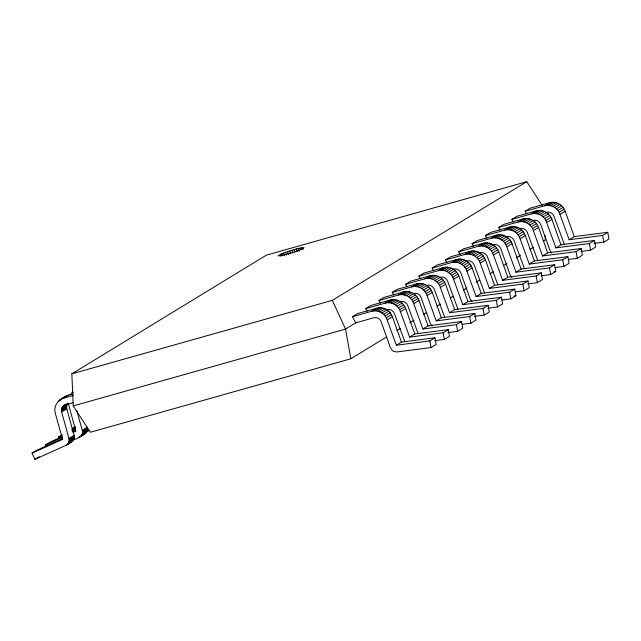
<?xml version="1.0" encoding="UTF-8"?>
<svg xmlns="http://www.w3.org/2000/svg" width="641" height="641" viewBox="0 0 641 641"><rect width="100%" height="100%" fill="white"/><g stroke="black" fill="none" stroke-linecap="round" stroke-linejoin="round"><path stroke-width="0.96" d="M62.289 438.692L37.162 450.022L32.05 453.139L34.951 459.325L65.951 445.351L68.226 443.428L69.044 441.561L68.98 438.444L61.616 411.963C60.534 408.541 63.034 405.208 66.207 404.07M65.951 445.351C69.717 443.532 75.71 440.583 74.092 435.319L66.536 407.82L66.952 404.824L68.026 403.165M73.771 439.71C77.898 438.628 83.915 435.624 82.272 430.327L76.752 410.464M79.244 437.242C83.01 435.415 89.003 432.467 87.384 427.21L82.272 430.327M73.066 393.862C63.932 395.537 52.153 402.588 55.358 413.461L62.562 439.389L32.05 453.139M72.93 391.988L70.101 395.008L71.808 393.967M63.203 398.357L66.52 395.906M386.667 336.902L350.843 358.76L90.373 432.258L73.234 405.921L71.848 373.847L266.295 255.174L526.766 181.675L542.294 205.545M58.091 401.482L61.504 399.399M59.637 400.096L68.459 395.16M71.383 393.366L73.09 392.324M62.914 406.29L66.319 404.207M62.305 407.067L67.417 403.942M61.84 407.948L66.952 404.824M61.536 408.902L66.648 405.785M61.392 409.911L66.504 406.795M61.424 410.945L66.536 407.82M61.616 411.963L66.728 408.838M46.168 446.793L45.343 445.022L50.455 441.905L62.121 436.649M59.461 438.676L58.635 436.914L62.041 434.83M72.778 428.284L75.334 426.722M34.951 459.325L39.213 456.721M68.98 438.444L74.092 435.319M69.172 439.486L74.292 436.361M82.465 431.369L87.577 428.252M69.196 440.535L74.308 437.41M82.489 432.419L87.601 429.302M69.044 441.561L74.156 438.444M82.336 433.452L87.448 430.327M68.715 442.538L73.827 439.414M82.008 434.422L87.12 431.305M68.226 443.428L73.338 440.311M81.519 435.319L86.631 432.194M67.585 444.213L72.697 441.088M80.878 436.096L85.99 432.979M71.848 373.847L332.318 300.357L526.766 181.675M355.771 322.84L352.398 316.726L357.51 313.601L376.876 308.137C383.286 306.294 390.289 310.508 392.388 316.678L401.466 342.086L434.975 337.775L436.152 344.441L431.04 347.558L396.995 351.949L393.975 351.516L392.204 350.379L390.441 347.734L381.171 321.798C380.177 318.865 376.86 316.878 373.823 317.744L355.771 322.84L345.547 329.081L73.234 405.921M367.133 311.23L365.69 308.609L370.802 305.493L390.169 300.028C396.579 298.185 403.582 302.392 405.681 308.569L414.759 333.977L448.267 329.658L449.445 336.333L444.333 339.45L434.606 340.7M380.425 303.121L378.983 300.501L384.095 297.376L403.461 291.911C409.871 290.069 416.874 294.283 418.974 300.453L428.052 325.86L461.56 321.55L462.738 328.216L457.626 331.333L447.899 332.591M393.718 295.004L392.268 292.384L397.38 289.267L416.754 283.803C423.164 281.96 430.167 286.166 432.266 292.344L441.345 317.752L474.853 313.433L476.031 320.107L470.919 323.224L462.161 324.354M407.011 286.896L405.561 284.275L410.673 281.151L430.047 275.686C436.457 273.843 443.46 278.058 445.559 284.227L454.637 309.635L488.146 305.324L489.323 311.991L484.211 315.108L474.484 316.366M420.304 278.779L418.853 276.159L423.965 273.042L443.34 267.577C449.75 265.735 456.753 269.941 458.852 276.119L467.93 301.526L501.438 297.208L502.616 303.882L497.496 306.999L487.777 308.249M433.596 270.67L432.146 268.05L437.258 264.925L456.632 259.461C463.042 257.618 470.037 261.832 472.145 268.002L481.223 293.41L514.731 289.099L515.901 295.765L510.789 298.882L502.039 300.012M446.889 262.554L445.439 259.934L450.551 256.817L469.925 251.352C476.335 249.509 483.33 253.716 485.437 259.893L494.515 285.301L528.016 280.982L529.194 287.657L524.082 290.774L515.332 291.903M460.182 254.445L458.732 251.825L463.844 248.7L483.218 243.235C489.628 241.393 496.623 245.607 498.73 251.777L507.808 277.184L541.308 272.874L542.486 279.54L537.374 282.657L527.647 283.915M473.475 246.328L472.024 243.708L477.136 240.591L496.511 235.127C502.921 233.284 509.916 237.49 512.023 243.668L521.101 269.076L554.601 264.757L555.779 271.431L550.667 274.548L540.94 275.798M486.759 238.22L485.317 235.6L490.429 232.475L509.803 227.01C516.205 225.167 523.208 229.382 525.316 235.551L534.394 260.959L567.894 256.648L569.072 263.315L563.96 266.432L555.21 267.561M500.052 230.103L498.61 227.483L503.722 224.366L523.096 218.901C529.498 217.059 536.501 221.265 538.608 227.443L547.686 252.85L581.187 248.532L582.365 255.206L577.253 258.323L568.503 259.453M513.345 221.994L511.903 219.374L517.015 216.249L536.389 210.785C542.791 208.942 549.794 213.157 551.901 219.326L560.979 244.734L594.479 240.423L595.657 247.089L590.545 250.206L580.818 251.464M526.638 213.878L525.195 211.258L530.307 208.141L549.682 202.676C556.084 200.833 563.086 205.04 565.194 211.218L574.272 236.625L607.772 232.306L608.95 238.981L603.838 242.098L594.111 243.348M352.398 316.726L371.764 311.254L376.876 308.137M365.69 308.609L385.057 303.145L390.169 300.028M378.983 300.501L398.349 295.036L403.461 291.911M392.268 292.384L411.642 286.92L416.754 283.803M405.561 284.275L424.935 278.811L430.047 275.686M418.853 276.159L438.228 270.694L443.34 267.577M432.146 268.05L451.52 262.586L456.632 259.461M445.439 259.934L464.813 254.469L469.925 251.352M458.732 251.825L478.106 246.36L483.218 243.235M472.024 243.708L491.399 238.244L496.511 235.127M485.317 235.6L504.691 230.135L509.803 227.01M498.61 227.483L517.984 222.018L523.096 218.901M511.903 219.374L531.277 213.91L536.389 210.785M525.195 211.258L544.562 205.793L549.682 202.676M371.764 311.254L373.815 310.877L378.927 307.752M385.057 303.145L387.108 302.76L392.22 299.643M398.349 295.036L400.401 294.652L405.513 291.527M411.642 286.92L413.693 286.535L418.805 283.418M424.935 278.811L426.986 278.426L432.098 275.301M438.228 270.694L440.279 270.31L445.391 267.193M451.52 262.586L453.572 262.201L458.684 259.076M464.813 254.469L466.864 254.084L471.976 250.968M478.106 246.36L480.157 245.976L485.269 242.851M491.399 238.244L493.45 237.859L498.562 234.742M504.691 230.135L506.735 229.75L511.855 226.626M517.984 222.018L520.027 221.634L525.139 218.517M531.277 213.91L533.32 213.525L538.432 210.4M544.562 205.793L546.613 205.408L551.725 202.292M373.815 310.877L375.922 310.861L381.034 307.736M387.108 302.76L389.215 302.744L394.327 299.627M400.401 294.652L402.5 294.636L407.62 291.511M413.693 286.535L415.793 286.519L420.905 283.402M426.986 278.426L429.085 278.41L434.197 275.285M440.279 270.31L442.378 270.294L447.49 267.177M453.572 262.201L455.671 262.185L460.783 259.06M466.864 254.084L468.964 254.068L474.076 250.952M480.157 245.976L482.256 245.96L487.368 242.835M493.45 237.859L495.549 237.843L500.661 234.726M506.735 229.75L508.842 229.734L513.954 226.61M520.027 221.634L522.135 221.618L527.247 218.501M533.32 213.525L535.427 213.509L540.539 210.384M546.613 205.408L548.72 205.392L553.832 202.276M375.922 310.861L378.014 311.214L383.126 308.089M389.215 302.744L391.306 303.097L396.418 299.98M402.5 294.636L404.599 294.988L409.711 291.863M415.793 286.519L417.892 286.872L423.004 283.755M429.085 278.41L431.185 278.763L436.297 275.638M442.378 270.294L444.477 270.646L449.589 267.529M455.671 262.185L457.77 262.538L462.882 259.413M468.964 254.068L471.063 254.421L476.175 251.304M482.256 245.96L484.356 246.312L489.468 243.187M495.549 237.843L497.648 238.196L502.76 235.079M508.842 229.734L510.941 230.087L516.053 226.962M522.135 221.618L524.226 221.97L529.346 218.853M535.427 213.509L537.519 213.862L542.631 210.737M548.72 205.392L550.811 205.745L555.923 202.628M378.014 311.214L380.041 311.919L385.153 308.802M391.306 303.097L393.334 303.81L398.446 300.685M404.599 294.988L406.626 295.693L411.738 292.576M417.892 286.872L419.919 287.585L425.031 284.46M431.185 278.763L433.212 279.468L438.324 276.351M444.477 270.646L446.505 271.359L451.617 268.234M457.77 262.538L459.797 263.243L464.909 260.126M471.063 254.421L473.09 255.134L478.202 252.009M484.356 246.312L486.383 247.017L491.495 243.9M497.648 238.196L499.676 238.909L504.788 235.784M510.941 230.087L512.968 230.792L518.08 227.675M524.226 221.97L526.261 222.683L531.373 219.559M537.519 213.862L539.554 214.567L544.666 211.45M550.811 205.745L552.846 206.458L557.958 203.333M380.041 311.919L381.948 312.968L387.06 309.851M393.334 303.81L395.241 304.852L400.353 301.735M406.626 295.693L408.533 296.743L413.645 293.626M419.919 287.585L421.826 288.626L426.938 285.509M433.212 279.468L435.119 280.518L440.231 277.401M446.505 271.359L448.404 272.401L453.524 269.284M459.797 263.243L461.696 264.292L466.808 261.175M473.09 255.134L474.989 256.176L480.101 253.059M486.383 247.017L488.282 248.067L493.394 244.95M499.676 238.909L501.574 239.95L506.686 236.833M512.968 230.792L514.867 231.842L519.979 228.725M526.261 222.683L528.16 223.725L533.272 220.608M539.554 214.567L541.453 215.616L546.565 212.5M552.846 206.458L554.745 207.5L559.857 204.383M381.948 312.968L383.671 314.322L388.783 311.205M395.241 304.852L396.963 306.214L402.075 303.089M408.533 296.743L410.248 298.097L415.368 294.98M421.826 288.626L423.541 289.988L428.653 286.864M435.119 280.518L436.833 281.872L441.945 278.755M448.404 272.401L450.126 273.763L455.238 270.638M461.696 264.292L463.419 265.646L468.531 262.53M474.989 256.176L476.712 257.538L481.824 254.413M488.282 248.067L490.004 249.421L495.116 246.304M501.574 239.95L503.297 241.312L508.409 238.188M514.867 231.842L516.59 233.196L521.702 230.079M528.16 223.725L529.883 225.087L534.995 221.962M541.453 215.616L543.175 216.97L548.287 213.854M554.745 207.5L556.468 208.862L561.58 205.737M383.671 314.322L385.161 315.949L390.273 312.824M396.963 306.214L398.446 307.832L403.566 304.715M410.248 298.097L411.738 299.724L416.85 296.599M423.541 289.988L425.031 291.607L430.143 288.49M436.833 281.872L438.324 283.498L443.436 280.373M450.126 273.763L451.617 275.382L456.729 272.265M463.419 265.646L464.909 267.273L470.021 264.148M476.712 257.538L478.202 259.156L483.314 256.039M490.004 249.421L491.495 251.048L496.607 247.923M503.297 241.312L504.788 242.931L509.899 239.814M516.59 233.196L518.08 234.822L523.192 231.697M529.883 225.087L531.373 226.706L536.485 223.589M543.175 216.97L544.666 218.597L549.778 215.472M556.468 208.862L557.958 210.48L563.07 207.364M434.975 337.775L429.863 340.892L396.354 345.211L386.371 317.792L391.483 314.667M448.267 329.658L443.155 332.783L409.647 337.094L399.663 309.675L404.775 306.558M461.56 321.55L456.448 324.666L422.94 328.985L412.956 301.566L418.068 298.442M474.853 313.433L469.741 316.558L436.233 320.869L426.249 293.45L431.361 290.333M488.146 305.324L483.034 308.441L449.525 312.76L439.542 285.341L444.654 282.216M501.438 297.208L496.326 300.333L462.818 304.643L452.834 277.224L457.946 274.108M514.731 289.099L509.611 292.216L476.111 296.535L466.127 269.116L471.239 265.991M528.016 280.982L522.904 284.107L489.403 288.418L479.42 260.999L484.532 257.882M541.308 272.874L536.197 275.991L502.696 280.309L492.713 252.891L497.825 249.766M554.601 264.757L549.489 267.882L515.989 272.193L506.005 244.774L511.117 241.657M567.894 256.648L562.782 259.765L529.282 264.084L519.298 236.665L524.41 233.54M581.187 248.532L576.075 251.657L542.574 255.967L532.591 228.549L537.703 225.432M594.479 240.423L589.367 243.54L555.867 247.859L545.876 220.44L550.996 217.315M607.772 232.306L602.66 235.431L569.16 239.742L559.168 212.323L564.28 209.206M387.276 319.803L392.388 316.678M400.569 311.686L405.681 308.569M413.862 303.578L418.974 300.453M427.154 295.461L432.266 292.344M440.447 287.352L445.559 284.227M453.74 279.236L458.852 276.119M467.033 271.127L472.145 268.002M480.325 263.01L485.437 259.893M493.618 254.902L498.73 251.777M506.911 246.785L512.023 243.668M520.204 238.676L525.316 235.551M533.496 230.56L538.608 227.443M546.789 222.451L551.901 219.326M560.082 214.334L565.194 211.218M396.899 330.652L400.313 328.569M409.687 322.848L413.958 320.244M423.332 314.515L426.746 312.439M436.978 306.19L440.391 304.106M450.631 297.865L453.187 296.302M463.419 290.053L466.832 287.969M476.215 282.248L479.62 280.165M489.86 273.915L493.266 271.832M503.505 265.59L506.919 263.507M516.293 257.778L520.564 255.182M529.939 249.453L533.352 247.37M543.584 241.128L545.291 240.087L545.082 235.223M396.354 345.211L401.466 342.086M409.647 337.094L414.759 333.977M422.94 328.985L428.052 325.86M436.233 320.869L441.345 317.752M449.525 312.76L454.637 309.635M462.818 304.643L467.93 301.526M476.111 296.535L481.223 293.41M489.403 288.418L494.515 285.301M502.696 280.309L507.808 277.184M515.989 272.193L521.101 269.076M529.282 264.084L534.394 260.959M542.574 255.967L547.686 252.85M555.867 247.859L560.979 244.734M569.16 239.742L574.272 236.625M63.643 405.633L73.002 402.628M85.229 433.628L81.623 435.351M71.936 441.737L68.331 443.468M280.462 254.333L278.09 255.895L281.487 255.607L291.367 252.915L299.491 250.062L304.13 247.658L298.177 248.428L285.485 252.338L280.462 254.333L281.046 256.192M71.928 428.797L75.518 427.186M71.824 430.151L75.414 428.533M58.635 436.914L62.225 435.295M72.096 430.848L75.686 429.23M72.89 431.794L75.582 430.584M45.343 445.022L62.393 437.346M73.162 432.491L75.854 431.281L68.234 403.197M86.15 432.002L89.796 430.359M63.339 398.285L73.491 395.417M546.621 212.283C549.658 211.41 552.975 213.405 553.968 216.329L564.28 244.133M533.328 220.392C536.365 219.526 539.682 221.522 540.683 224.446L549.946 250.383L551.709 253.027M520.043 228.508C523.072 227.635 526.389 229.63 527.391 232.555L537.695 260.358M506.751 236.617C509.779 235.752 513.096 237.747 514.098 240.671L524.402 268.475M493.458 244.734C496.487 243.86 499.804 245.856 500.805 248.78L510.076 274.725L511.838 277.369M480.165 252.842C483.202 251.977 486.511 253.972 487.513 256.897L497.817 284.7M466.872 260.959C469.909 260.086 473.226 262.081 474.22 265.005L484.524 292.809M453.58 269.068C456.616 268.202 459.934 270.198 460.927 273.122L470.198 299.059L471.96 301.703M440.287 277.184C443.324 276.311 446.641 278.306 447.634 281.231L457.938 309.034M426.994 285.293C430.031 284.428 433.348 286.423 434.342 289.347L444.646 317.151M413.701 293.41C416.738 292.536 420.055 294.531 421.049 297.456L430.319 323.401L432.082 326.045M400.409 301.518C403.445 300.653 406.763 302.64 407.756 305.573L418.06 333.376M387.116 309.635C390.153 308.762 393.47 310.757 394.463 313.681L404.767 341.485M553.84 271.68L555.779 271.431M513.962 296.014L515.901 295.765M557.958 210.48L559.168 212.323M544.666 218.597L545.876 220.44M531.373 226.706L532.591 228.549M518.08 234.822L519.298 236.665M504.788 242.931L506.005 244.774M491.495 251.048L492.713 252.891M478.202 259.156L479.42 260.999M464.909 267.273L466.127 269.116M451.617 275.382L452.834 277.224M438.324 283.498L439.542 285.341M425.031 291.607L426.249 293.45M411.738 299.724L412.956 301.566M398.446 307.832L399.663 309.675M385.161 315.949L386.371 317.792M332.318 300.357L345.547 329.081L350.843 358.76M302.616 247.506L303.201 249.365M301.414 247.706L302.007 249.557M299.924 248.011L300.509 249.87M298.177 248.428L299.059 251.208M296.222 248.94L297.103 251.721M294.123 249.533L295.004 252.314M291.935 250.19L292.817 252.971M289.724 250.887L290.605 253.668M287.553 251.617L288.434 254.397M285.485 252.338L286.367 255.126M283.578 253.051L284.46 255.831M281.888 253.724L282.473 255.575M602.66 235.431L603.838 242.098M589.367 243.54L590.545 250.206M576.075 251.657L577.253 258.323M562.782 259.765L563.96 266.432M549.489 267.882L550.667 274.548M536.197 275.991L537.374 282.657M522.904 284.107L524.082 290.774M509.611 292.216L510.789 298.882M496.326 300.333L497.496 306.999M483.034 308.441L484.211 315.108M469.741 316.558L470.919 323.224M456.448 324.666L457.626 331.333M443.155 332.783L444.333 339.45M429.863 340.892L431.04 347.558"/></g></svg>
